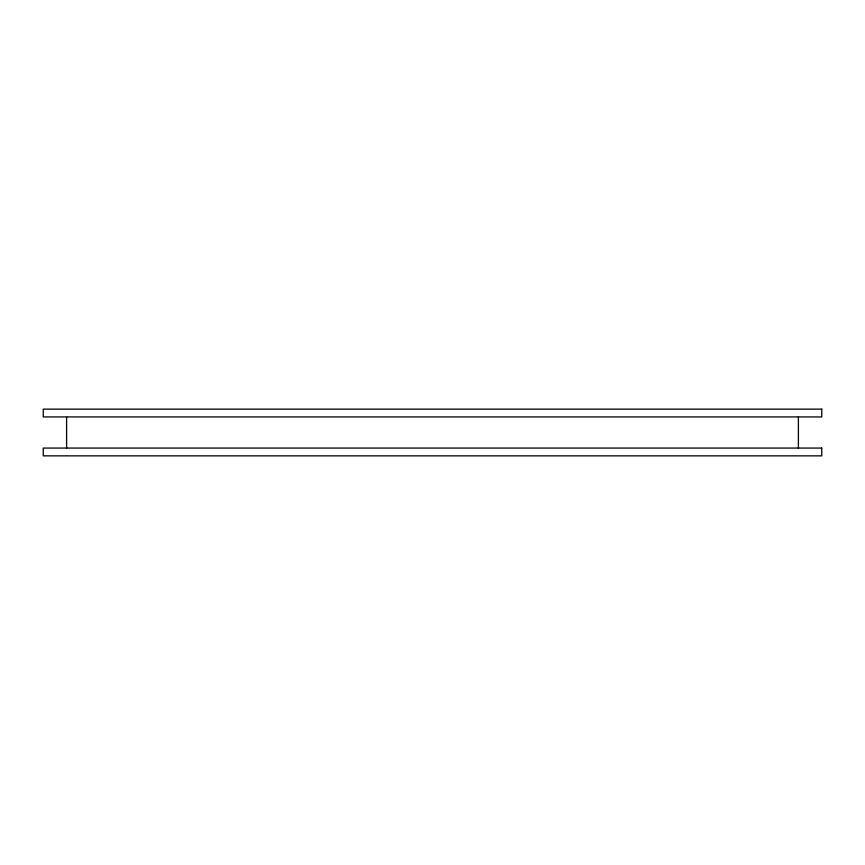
<?xml version="1.0" encoding="UTF-8"?>
<svg xmlns="http://www.w3.org/2000/svg" width="865" height="865" viewBox="0 0 865 865"><rect width="100%" height="100%" fill="white"/><g stroke="black" fill="none" stroke-linecap="round" stroke-linejoin="round"><path stroke-width="1.3" d="M798.395 416.93L798.395 448.07M66.605 416.93L66.605 448.07M821.75 409.145L43.25 409.145L43.25 416.93L821.75 416.93L821.75 409.145M821.75 448.07L43.25 448.07L43.25 455.855L821.75 455.855L821.75 448.07"/></g></svg>
